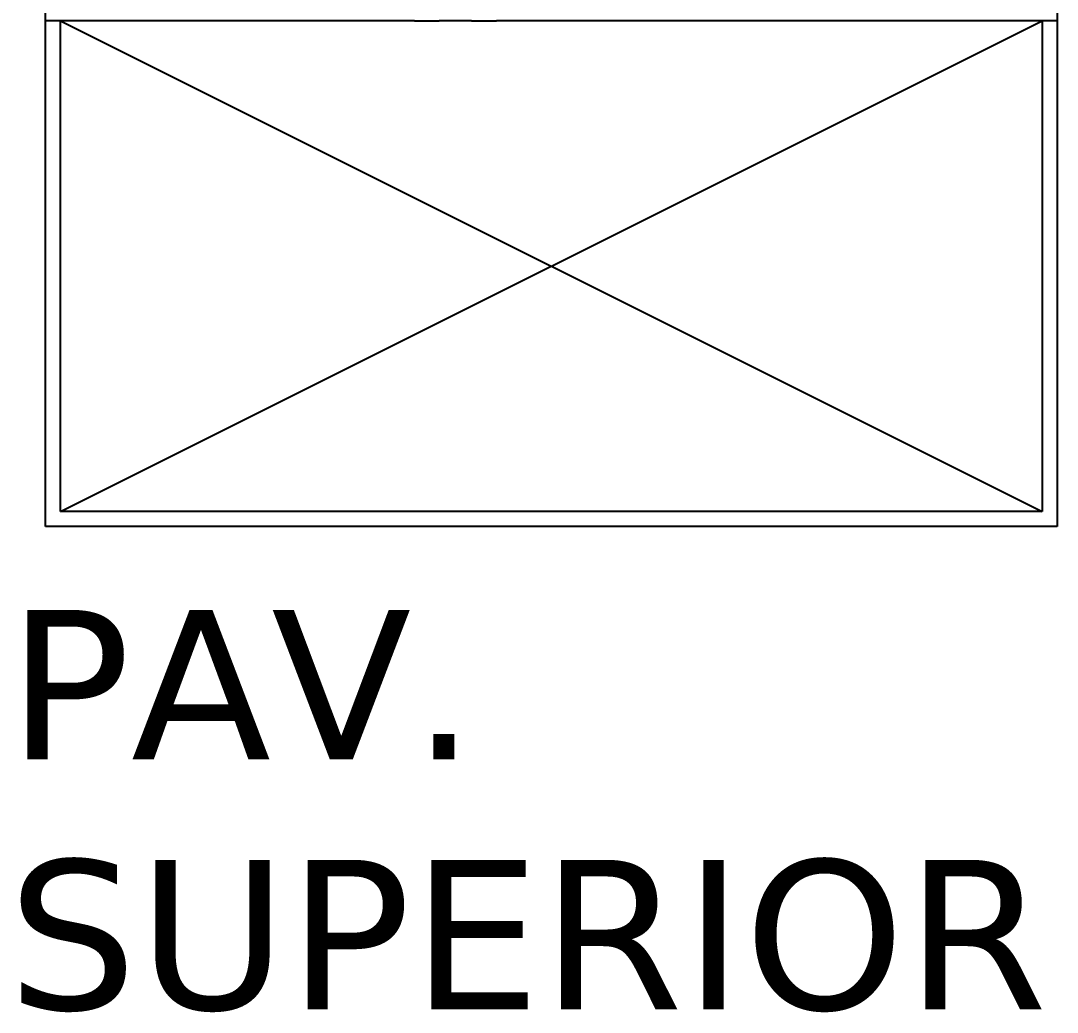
# Model space of a CAD drawing. Extents: x 542 to 1148, y 253 to 753.
# Drawn here: x 542.3 to 750.3, y 252.5 to 451.5 of the extents above; entities that cross this region are included whole.
import ezdxf

# ---------------------------------------------------------------- set-up
doc = ezdxf.new("R2010")
doc.units = 0
doc.header["$LTSCALE"] = 0.125
doc.linetypes.add('ACAD_ISO10W100', pattern=[18.5, 12, -3, 0.5, -3])
doc.layers.get('0').update_dxf_attribs({"linetype": 'CONTINUOUS'})
doc.layers.add('EJES', color=2, linetype='CONTINUOUS')
doc.styles.add('TIT3', font='verdana.ttf', dxfattribs={"height": 1})

msp = doc.modelspace()

# ---------------------------------------------------------------- linework, layer by layer
at = {"linetype": 'Continuous'}
for p, q in [((547.28, 350), (547.28, 753)), ((750.28, 753), (750.28, 431.61)), ((621.27, 451.5), (547.28, 451.5)), ((550.28, 353), (550.28, 451.5)), ((550.28, 353), (747.28, 451.5)), ((550.28, 451.5), (747.28, 353)), ((621.27, 451.5), (626.27, 451.5)), ((632.77, 451.5), (626.27, 451.5)), ((632.77, 451.5), (637.77, 451.5)), ((667.28, 451.5), (637.77, 451.5)), ((747.28, 451.5), (667.28, 451.5)), ((750.28, 451.5), (667.28, 451.5)), ((747.28, 451.5), (747.28, 431.61)), ((747.28, 431.61), (747.28, 353)), ((750.28, 431.61), (750.28, 350)), ((747.28, 353), (550.28, 353)), ((750.28, 350), (547.28, 350))]:
    msp.add_line(p, q, dxfattribs=at)
at = {"linetype": 'ACAD_ISO10W100'}
for p, q in [((621.27, 451.5), (550.28, 451.5)), ((632.77, 451.5), (626.27, 451.5)), ((644.28, 451.5), (637.77, 451.5))]:
    msp.add_line(p, q, dxfattribs=at)

# ---------------------------------------------------------------- texts
at = {"layer": 'EJES', "linetype": 'Continuous', "ltscale": 0.5, "style": 'TIT3'}
for s, p in [('PAV.', (539.57, 303.26)), ('SUPERIOR', (539.57, 253.12))]:
    msp.add_text(s, height=30, dxfattribs=at).set_placement(p)

doc.saveas('drawing.dxf')
